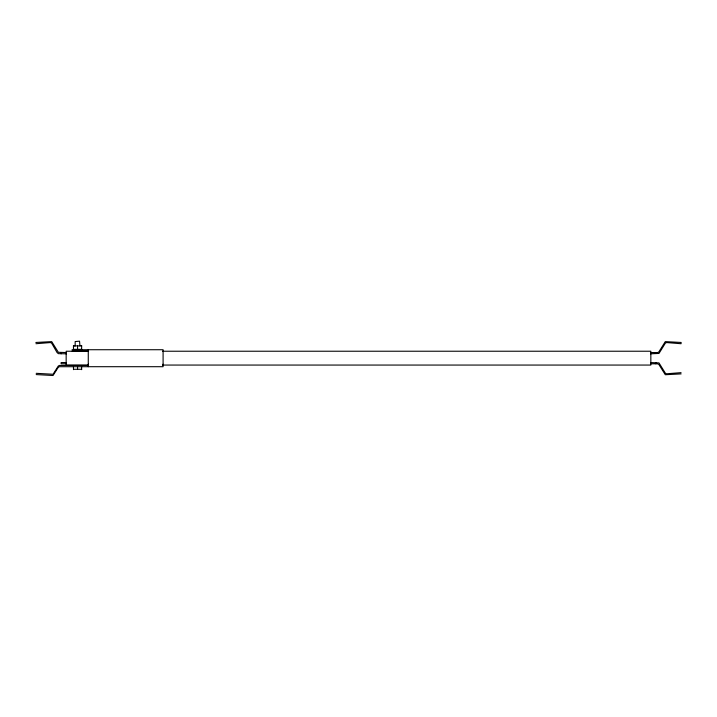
<?xml version="1.0" encoding="UTF-8"?>
<svg xmlns="http://www.w3.org/2000/svg" width="717" height="717" viewBox="0 0 717 717"><rect width="100%" height="100%" fill="white"/><g stroke="black" fill="none" stroke-linecap="round" stroke-linejoin="round"><path stroke-width="1.08" d="M73.466 369.649L73.466 366.701M73.466 349.726L73.466 345.513M81.639 349.726L81.639 345.513M88.272 364.182L88.272 366.701M163.091 364.182L163.091 366.701L59.359 366.701L58.265 367.328L53.049 375.511L36.2 374.579M75.509 345.513L73.466 345.89L81.639 345.89M81.639 349.349L73.466 349.358M81.639 369.273L73.466 369.282M35.85 342.466L51.714 341.624L58.373 352.307L66.493 352.549M35.949 343.721L50.468 342.556L51.66 343.183L57.064 352.549L58.382 353.66L66.493 353.813M681.051 372.643L666.532 373.799L665.34 373.181L658.995 362.919L650.507 362.551M681.15 373.889L665.286 374.731L658.842 364.433L657.444 363.806L650.507 363.806M72.05 349.726L163.091 349.726L163.091 365.437M72.05 350.98L88.272 350.98M88.558 351.231L66.161 351.231L66.161 365.061L88.558 365.061M162.49 351.231L650.839 351.231L650.839 365.061L162.49 365.061M650.57 352.549L657.758 352.549L658.842 351.922L665.286 341.624L681.15 342.466L681.051 343.721L666.532 342.556L665.34 343.183L658.995 353.436L650.57 353.813M66.493 362.551L61.133 362.551L61.133 363.806L66.493 363.806M88.549 365.437L59.359 365.437L58.265 366.073L53.049 374.247L36.2 373.324M655.867 362.551L655.867 363.806M88.272 349.726L88.272 365.437M81.639 366.701L81.639 369.649M79.945 345.926L79.542 341.175L75.168 341.552L75.168 345.926M77.553 345.89L77.553 349.349M77.553 366.701L77.553 369.273M61.133 352.549L61.133 353.813"/></g></svg>
